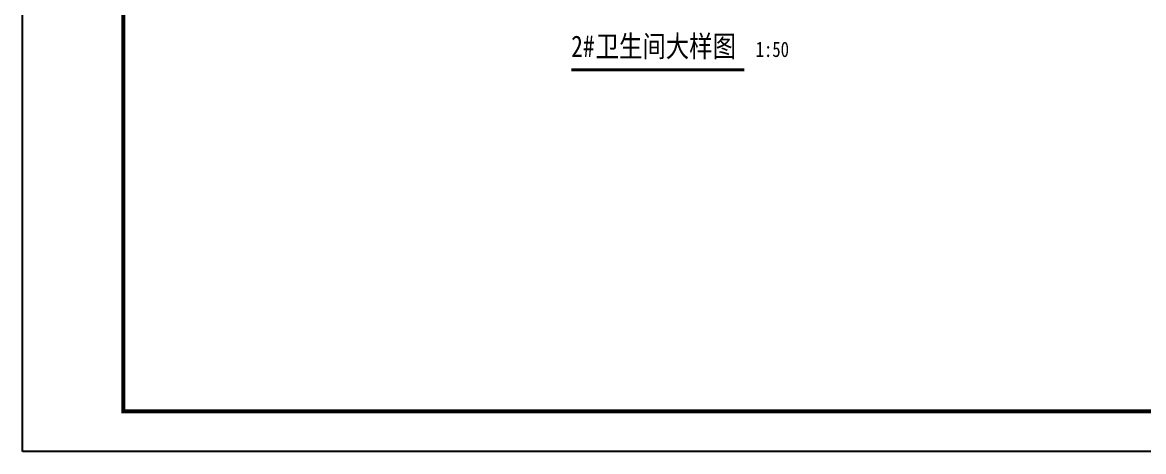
# Model space of a CAD drawing. Extents: x 14204718 to 16986381, y -1556765 to -15898.
# Drawn here: x 14926666 to 14940566, y -943952 to -938631 of the extents above; entities that cross this region are included whole.
import ezdxf

# ---------------------------------------------------------------- set-up
doc = ezdxf.new("R2010")
doc.units = 0
doc.header["$LTSCALE"] = 1000
doc.header["$MEASUREMENT"] = 0
for name, color, linetype in [('DIM_SYMB', 3, 'Continuous'), ('PUB_TEXT', 7, 'Continuous'), ('TK', 4, 'Continuous')]:
    doc.layers.add(name, color=color, linetype=linetype)
doc.styles.add('YAYA', font='', dxfattribs={"width": 0.8, "height": 1})
doc.styles.get('YAYA').set_extended_font_data('SimSun')

# ---------------------------------------------------------------- blocks, each defined once
blk = doc.blocks.new('GeYuanFrame_28875727', base_point=(20.09, 4.53))
at = {"layer": 'TK'}
blk.add_lwpolyline([(20.09, 4.53), (20.09, 598.53), (861.09, 598.53), (861.09, 4.53)], close=True, dxfattribs=at)
at = {"layer": 'TK', "const_width": 1}
blk.add_lwpolyline([(45.09, 588.53), (851.09, 588.53), (851.09, 14.53), (45.09, 14.53)], close=True, dxfattribs=at)

msp = doc.modelspace()

# ---------------------------------------------------------------- linework, layer by layer
at = {"layer": 'DIM_SYMB', "const_width": 35}
msp.add_lwpolyline([(14933470, -939218), (14935616.9, -939218)], dxfattribs=at)

# ---------------------------------------------------------------- block references
at = {"xscale": 50, "yscale": 50, "zscale": 50}
msp.add_blockref('GeYuanFrame_28875727', (14926666.4, -943952), dxfattribs=at)

# ---------------------------------------------------------------- texts
at = {"layer": 'PUB_TEXT', "style": 'YAYA', "width": 0.8}
for s, height, p in [('卫生间大样图', 265.82, (14933772.4, -939059.4, 400)), ('2#', 265.82, (14933470, -939059.4, 400)), ('1:50', 189.87, (14935756.9, -939059.4, 400))]:
    msp.add_text(s, height=height, dxfattribs=at).set_placement(p)

doc.saveas('drawing.dxf')
